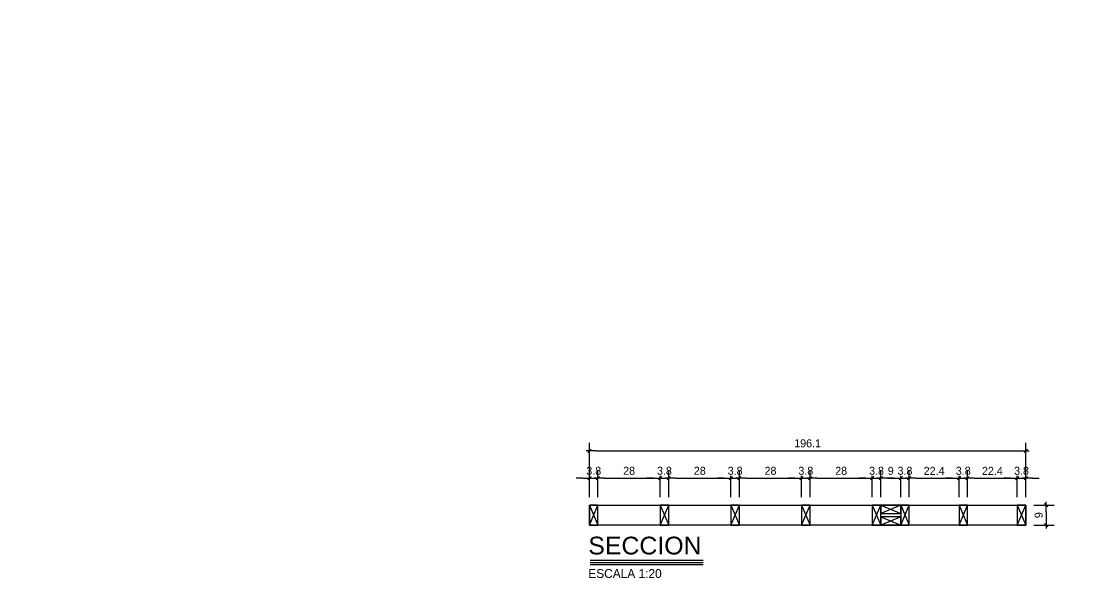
# Model space of a CAD drawing. Header units: millimetres. Extents: x 19458 to 19801, y 4351 to 4752.
# Drawn here: x 19539.829 to 19544.654, y 4507.737 to 4510.311 of the extents above; entities that cross this region are included whole.
import ezdxf
from ezdxf.enums import TextEntityAlignment as Align

# ---------------------------------------------------------------- set-up
doc = ezdxf.new("R2010")
doc.units = ezdxf.units.MM
for name, color, linetype in [('0 @ 0.2', 7, 'Continuous'), ('cotas', 1, 'Continuous'), ('cotas @ 300', 1, 'Continuous'), ('cotas @ 400', 1, 'Continuous'), ('cotas @ 500', 1, 'Continuous'), ('PANELES PARED', 2, 'Continuous'), ('TEXTOS TITULOS @ 0.2', 3, 'Continuous')]:
    doc.layers.add(name, color=color, linetype=linetype)
doc.styles.add('century gothic', font='GOTHIC.TTF')
doc.styles.add('COTAS SMC', font='GOTHIC.TTF')
doc.styles.add('NOTAS', font='GOTHIC.TTF')
doc.styles.add('SMCtitulos', font='sanss___.ttf')
doc.dimstyles.new('ANOTATIVE 100 SMCONSTRUCCIONES', dxfattribs={"dimscale": 0, "dimtxt": 0.18, "dimasz": 0.15, "dimexe": 0.18, "dimexo": 0.09, "dimgap": 0.1, "dimtad": 1, "dimzin": 0, "dimdsep": 46, "dimtxsty": 'century gothic', "dimblk1": 'FLECHA1', "dimblk2": 'FLECHA1', "dimsah": 1, "dimcen": 0.18, "dimdle": 0.075, "dimclrd": 1, "dimclre": 1, "dimclrt": 2, "dimaunit": 1, "dimadec": 0, "dimazin": 0, "dimtfac": 0.75, "dimtix": 1, "dimtmove": 2, "dimatfit": 3, "dimfxl": 0.09, "dimtvp": 1.5, "dimtfill": 1, "dimtolj": 1, "dimtzin": 0, "dimarcsym": 0})
doc.dimstyles.new('ANOTATIVE CM SMCONSTRUCCIONES', dxfattribs={"dimscale": 0, "dimtxt": 0.18, "dimasz": 0.15, "dimexe": 0.18, "dimexo": 0.18, "dimgap": 0.07, "dimtad": 1, "dimdec": 1, "dimlfac": 100, "dimdsep": 46, "dimtxsty": 'century gothic', "dimblk1": 'FLECHA1', "dimblk2": 'FLECHA1', "dimsah": 1, "dimcen": 0.18, "dimdle": 0.075, "dimclrd": 1, "dimclre": 1, "dimclrt": 2, "dimaunit": 1, "dimadec": 0, "dimazin": 2, "dimtfac": 0.75, "dimtdec": 1, "dimtix": 1, "dimtmove": 2, "dimatfit": 3, "dimfxl": 0.09, "dimtvp": 1.5, "dimtfill": 1, "dimtolj": 1, "dimtzin": 0, "dimarcsym": 0})
doc.dimstyles.new('PIES SMCONSTRUCCIONES', dxfattribs={"dimscale": 0, "dimtxt": 0.18, "dimasz": 0.2, "dimexe": 0.18, "dimexo": 0, "dimgap": 0.1, "dimtad": 1, "dimdec": 0, "dimlfac": 39.370079, "dimzin": 0, "dimdsep": 46, "dimlunit": 4, "dimtxsty": 'COTAS SMC', "dimblk1": 'FLECHA1', "dimblk2": 'FLECHA1', "dimsah": 1, "dimcen": 0.2, "dimdle": 0.075, "dimclrd": 1, "dimclre": 1, "dimclrt": 2, "dimaunit": 1, "dimadec": 0, "dimazin": 0, "dimtfac": 0.75, "dimtdec": 0, "dimtix": 1, "dimtmove": 2, "dimatfit": 3, "dimfxl": 0.09, "dimtvp": 1.5, "dimtfill": 1, "dimtolj": 1, "dimtzin": 0, "dimarcsym": 0})

# ---------------------------------------------------------------- blocks, each defined once
blk = doc.blocks.new('FLECHA1')
at = {"color": 4}
blk.add_line((-0.246176, -0.248081), (0.248081, 0.25), dxfattribs=at)
at = {"color": 1}
blk.add_line((-1, 0), (0.496162, 0), dxfattribs=at)
blk = doc.blocks.new('*D1568')
at = {"layer": 'cotas', "color": 1, "lineweight": -2, "transparency": 16777216}
for p, q in [((19614.326, 4625.8448), (19614.326, 4700.8448)), ((19570.9836, 4550.8448), (19524.326, 4550.8448)), ((19614.326, 4548.4298), (19614.326, 4550.8448)), ((19570.5339, 4548.4298), (19524.326, 4548.4298)), ((19614.326, 4473.4298), (19614.326, 4398.4298))]:
    blk.add_line(p, q, dxfattribs=at)
at = {"layer": 'Defpoints', "color": 0, "transparency": 16777216}
for p in [(19614.326, 4550.8448), (19615.9836, 4550.8448), (19615.5339, 4548.4298)]:
    blk.add_point(p, dxfattribs=at)
at = {"layer": 'cotas', "color": 1, "lineweight": -2, "transparency": 16777216, "xscale": 75, "yscale": 75, "zscale": 75}
for p, rotation in [((19614.326, 4550.8448), 270), ((19614.326, 4548.4298), 90)]:
    blk.add_blockref('FLECHA1', p, dxfattribs=dict(at, rotation=rotation))
at = {"layer": 'cotas', "color": 2, "transparency": 16777216, "insert": (19517.3376, 4549.6373), "char_height": 90, "attachment_point": 5, "rotation": 90, "style": 'century gothic', "bg_fill": 3, "box_fill_scale": 1.1, "bg_fill_color": 256, "bg_fill_true_color": 13158600, "bg_fill_transparency": 0}
blk.add_mtext('\\A1;2.42', dxfattribs=at)
blk = doc.blocks.new('*D1614')
at = {"layer": 'cotas', "color": 1, "lineweight": -2, "transparency": 16777216}
for p, q in [((19614.326, 4595.8448), (19614.326, 4640.8448)), ((19588.9836, 4550.8448), (19560.326, 4550.8448)), ((19614.326, 4548.4298), (19614.326, 4550.8448)), ((19588.5339, 4548.4298), (19560.326, 4548.4298)), ((19614.326, 4503.4298), (19614.326, 4458.4298))]:
    blk.add_line(p, q, dxfattribs=at)
at = {"layer": 'Defpoints', "color": 0, "transparency": 16777216}
for p in [(19614.326, 4550.8448), (19615.9836, 4550.8448), (19615.5339, 4548.4298)]:
    blk.add_point(p, dxfattribs=at)
at = {"layer": 'cotas', "color": 1, "lineweight": -2, "transparency": 16777216, "xscale": 45, "yscale": 45, "zscale": 45}
for p, rotation in [((19614.326, 4550.8448), 270), ((19614.326, 4548.4298), 90)]:
    blk.add_blockref('FLECHA1', p, dxfattribs=dict(at, rotation=rotation))
at = {"layer": 'cotas', "color": 2, "transparency": 16777216, "insert": (19556.133, 4549.6373), "char_height": 54, "attachment_point": 5, "rotation": 90, "style": 'century gothic', "bg_fill": 3, "box_fill_scale": 1.1, "bg_fill_color": 256, "bg_fill_true_color": 13158600, "bg_fill_transparency": 0}
blk.add_mtext('\\A1;2.42', dxfattribs=at)
blk = doc.blocks.new('*D1620')
at = {"layer": 'cotas', "color": 1, "lineweight": -2, "transparency": 16777216}
for p, q in [((19614.326, 4610.8448), (19614.326, 4670.8448)), ((19579.9836, 4550.8448), (19542.326, 4550.8448)), ((19614.326, 4548.4298), (19614.326, 4550.8448)), ((19579.5339, 4548.4298), (19542.326, 4548.4298)), ((19614.326, 4488.4298), (19614.326, 4428.4298))]:
    blk.add_line(p, q, dxfattribs=at)
at = {"layer": 'Defpoints', "color": 0, "transparency": 16777216}
for p in [(19614.326, 4550.8448), (19615.9836, 4550.8448), (19615.5339, 4548.4298)]:
    blk.add_point(p, dxfattribs=at)
at = {"layer": 'cotas', "color": 1, "lineweight": -2, "transparency": 16777216, "xscale": 60, "yscale": 60, "zscale": 60}
for p, rotation in [((19614.326, 4550.8448), 270), ((19614.326, 4548.4298), 90)]:
    blk.add_blockref('FLECHA1', p, dxfattribs=dict(at, rotation=rotation))
at = {"layer": 'cotas', "color": 2, "transparency": 16777216, "insert": (19536.7353, 4549.6373), "char_height": 72, "attachment_point": 5, "rotation": 90, "style": 'century gothic', "bg_fill": 3, "box_fill_scale": 1.1, "bg_fill_color": 256, "bg_fill_true_color": 13158600, "bg_fill_transparency": 0}
blk.add_mtext('\\A1;2.42', dxfattribs=at)
blk = doc.blocks.new('*D1623')
at = {"layer": 'cotas', "color": 1, "lineweight": -2, "transparency": 16777216}
for p, q in [((19620.0128, 4651.7533), (19620.0128, 4751.7533)), ((19620.4168, 4551.7533), (19530.0128, 4551.7533)), ((19620.0128, 4550.5333), (19620.0128, 4551.7533)), ((19620.4168, 4550.5333), (19530.0128, 4550.5333)), ((19620.0128, 4450.5333), (19620.0128, 4350.5333))]:
    blk.add_line(p, q, dxfattribs=at)
at = {"layer": 'Defpoints', "color": 0, "transparency": 16777216}
for p in [(19620.0128, 4551.7533), (19620.4168, 4551.7533), (19620.4168, 4550.5333)]:
    blk.add_point(p, dxfattribs=at)
at = {"layer": 'cotas', "color": 1, "lineweight": -2, "transparency": 16777216, "xscale": 100, "yscale": 100, "zscale": 100}
for p, rotation in [((19620.0128, 4551.7533), 270), ((19620.0128, 4550.5333), 90)]:
    blk.add_blockref('FLECHA1', p, dxfattribs=dict(at, rotation=rotation))
at = {"layer": 'cotas', "color": 2, "transparency": 16777216, "insert": (19523.8809, 4551.1433), "char_height": 90, "attachment_point": 5, "rotation": 90, "style": 'COTAS SMC', "bg_fill": 3, "box_fill_scale": 1.1, "bg_fill_color": 256, "bg_fill_true_color": 13158600, "bg_fill_transparency": 0}
blk.add_mtext("\\A1;4'", dxfattribs=at)
blk = doc.blocks.new('*D1673')
at = {"layer": 'cotas', "color": 1, "lineweight": -2, "transparency": 16777216}
for p, q in [((19620.0128, 4631.7533), (19620.0128, 4711.7533)), ((19620.4168, 4551.7533), (19548.0128, 4551.7533)), ((19620.0128, 4550.5333), (19620.0128, 4551.7533)), ((19620.4168, 4550.5333), (19548.0128, 4550.5333)), ((19620.0128, 4470.5333), (19620.0128, 4390.5333))]:
    blk.add_line(p, q, dxfattribs=at)
at = {"layer": 'Defpoints', "color": 0, "transparency": 16777216}
for p in [(19620.0128, 4551.7533), (19620.4168, 4551.7533), (19620.4168, 4550.5333)]:
    blk.add_point(p, dxfattribs=at)
at = {"layer": 'cotas', "color": 1, "lineweight": -2, "transparency": 16777216, "xscale": 80, "yscale": 80, "zscale": 80}
for p, rotation in [((19620.0128, 4551.7533), 270), ((19620.0128, 4550.5333), 90)]:
    blk.add_blockref('FLECHA1', p, dxfattribs=dict(at, rotation=rotation))
at = {"layer": 'cotas', "color": 2, "transparency": 16777216, "insert": (19543.1073, 4551.1433), "char_height": 72, "attachment_point": 5, "rotation": 90, "style": 'COTAS SMC', "bg_fill": 3, "box_fill_scale": 1.1, "bg_fill_color": 256, "bg_fill_true_color": 13158600, "bg_fill_transparency": 0}
blk.add_mtext("\\A1;4'", dxfattribs=at)
blk = doc.blocks.new('PZ1')
at = {"layer": 'PANELES PARED'}
for p, q in [((19503.9863, 4507.8495), (19504.0243, 4507.7595)), ((19503.9863, 4507.7595), (19504.0243, 4507.8495))]:
    blk.add_line(p, q, dxfattribs=at)
blk.add_lwpolyline([(19503.9863, 4507.7595), (19504.0243, 4507.7595), (19504.0243, 4507.8495), (19503.9863, 4507.8495)], close=True, dxfattribs=at)
blk = doc.blocks.new('*U14')
at = {"color": 2}
blk.add_line((0, 0.052), (2.541, 0.052), dxfattribs=at)
at = {"color": 250}
blk.add_line((0, 0), (2.541, 0), dxfattribs=at)
at = {"color": 7}
blk.add_line((0, -0.047), (2.541, -0.047), dxfattribs=at)
at = {"color": 0, "linetype": 'ByBlock', "lineweight": -2, "style": 'NOTAS'}
for tag, p in [('1TITLE', (0.027, 1.014)), ('2TITLE', (-0.043, 0.181))]:
    blk.add_attdef(tag, p, '', height=0.3, dxfattribs=at)
blk.add_attdef('SCALE', text='', height=0.18, dxfattribs=at).set_placement((-0.043, -0.148), align=Align.TOP_LEFT)
blk = doc.blocks.new('*D438')
at = {"color": 1, "lineweight": -2, "transparency": 16777216}
for p, q in [((19544.3807, 4508.1344), (19544.4719, 4508.1344)), ((19544.4359, 4508.1044), (19544.4359, 4508.0744)), ((19544.3807, 4508.0444), (19544.4719, 4508.0444))]:
    blk.add_line(p, q, dxfattribs=at)
at = {"layer": 'Defpoints', "color": 0, "transparency": 16777216}
for p in [(19544.3447, 4508.1344), (19544.3447, 4508.0444)]:
    blk.add_point(p, dxfattribs=at)
at = {"color": 1, "lineweight": -2, "transparency": 16777216, "xscale": 0.03, "yscale": 0.03, "zscale": 0.03}
for p, rotation in [((19544.4359, 4508.1344), 90), ((19544.4359, 4508.0444), 270)]:
    blk.add_blockref('FLECHA1', p, dxfattribs=dict(at, rotation=rotation))
at = {"color": 2, "transparency": 16777216, "insert": (19544.403, 4508.0894), "char_height": 0.036, "attachment_point": 5, "rotation": 90, "style": 'century gothic', "bg_fill": 3, "box_fill_scale": 1.1, "bg_fill_color": 256, "bg_fill_true_color": 13158600, "bg_fill_transparency": 0}
blk.add_mtext('\\A1;9', dxfattribs=at)
at = {"layer": 'Defpoints', "color": 0, "transparency": 16777216}
blk.add_point((19544.4359, 4508.0444), dxfattribs=at)
blk = doc.blocks.new('*D439')
at = {"color": 1, "lineweight": -2, "transparency": 16777216}
for p, q in [((19542.3832, 4508.1704), (19542.3832, 4508.2921)), ((19542.4212, 4508.1704), (19542.4212, 4508.2921)), ((19542.3532, 4508.2561), (19542.3232, 4508.2561)), ((19542.3832, 4508.2561), (19542.4212, 4508.2561)), ((19542.4512, 4508.2561), (19542.4812, 4508.2561))]:
    blk.add_line(p, q, dxfattribs=at)
at = {"layer": 'Defpoints', "color": 0, "transparency": 16777216}
for p in [(19542.3832, 4508.1344), (19542.4212, 4508.1344)]:
    blk.add_point(p, dxfattribs=at)
at = {"color": 1, "lineweight": -2, "transparency": 16777216, "xscale": 0.03, "yscale": 0.03, "zscale": 0.03}
blk.add_blockref('FLECHA1', (19542.3832, 4508.2561), dxfattribs=at)
at = {"color": 1, "lineweight": -2, "transparency": 16777216, "xscale": 0.03, "yscale": 0.03, "zscale": 0.03, "rotation": 180}
blk.add_blockref('FLECHA1', (19542.4212, 4508.2561), dxfattribs=at)
at = {"color": 2, "transparency": 16777216, "insert": (19542.4022, 4508.289), "char_height": 0.036, "attachment_point": 5, "style": 'century gothic', "bg_fill": 3, "box_fill_scale": 1.1, "bg_fill_color": 256, "bg_fill_true_color": 13158600, "bg_fill_transparency": 0}
blk.add_mtext('\\A1;3.8', dxfattribs=at)
at = {"layer": 'Defpoints', "color": 0, "transparency": 16777216}
blk.add_point((19542.4212, 4508.2561), dxfattribs=at)
blk = doc.blocks.new('*D440')
at = {"color": 1, "lineweight": -2, "transparency": 16777216}
for p, q in [((19542.4212, 4508.1704), (19542.4212, 4508.2921)), ((19542.7011, 4508.1704), (19542.7011, 4508.2921)), ((19542.4512, 4508.2561), (19542.6711, 4508.2561))]:
    blk.add_line(p, q, dxfattribs=at)
at = {"layer": 'Defpoints', "color": 0, "transparency": 16777216}
for p in [(19542.7011, 4508.2561), (19542.4212, 4508.1344), (19542.7011, 4508.1344)]:
    blk.add_point(p, dxfattribs=at)
at = {"color": 1, "lineweight": -2, "transparency": 16777216, "xscale": 0.03, "yscale": 0.03, "zscale": 0.03, "rotation": 180}
blk.add_blockref('FLECHA1', (19542.4212, 4508.2561), dxfattribs=at)
at = {"color": 1, "lineweight": -2, "transparency": 16777216, "xscale": 0.03, "yscale": 0.03, "zscale": 0.03}
blk.add_blockref('FLECHA1', (19542.7011, 4508.2561), dxfattribs=at)
at = {"color": 2, "transparency": 16777216, "insert": (19542.5611, 4508.289), "char_height": 0.036, "attachment_point": 5, "style": 'century gothic', "bg_fill": 3, "box_fill_scale": 1.1, "bg_fill_color": 256, "bg_fill_true_color": 13158600, "bg_fill_transparency": 0}
blk.add_mtext('\\A1;28', dxfattribs=at)
blk = doc.blocks.new('*D441')
at = {"color": 1, "lineweight": -2, "transparency": 16777216}
for p, q in [((19542.7011, 4508.1704), (19542.7011, 4508.2921)), ((19542.7391, 4508.1704), (19542.7391, 4508.2921)), ((19542.6711, 4508.2561), (19542.6411, 4508.2561)), ((19542.7011, 4508.2561), (19542.7391, 4508.2561)), ((19542.7691, 4508.2561), (19542.7991, 4508.2561))]:
    blk.add_line(p, q, dxfattribs=at)
at = {"layer": 'Defpoints', "color": 0, "transparency": 16777216}
for p in [(19542.7011, 4508.1344), (19542.7391, 4508.1344)]:
    blk.add_point(p, dxfattribs=at)
at = {"color": 1, "lineweight": -2, "transparency": 16777216, "xscale": 0.03, "yscale": 0.03, "zscale": 0.03}
blk.add_blockref('FLECHA1', (19542.7011, 4508.2561), dxfattribs=at)
at = {"color": 1, "lineweight": -2, "transparency": 16777216, "xscale": 0.03, "yscale": 0.03, "zscale": 0.03, "rotation": 180}
blk.add_blockref('FLECHA1', (19542.7391, 4508.2561), dxfattribs=at)
at = {"color": 2, "transparency": 16777216, "insert": (19542.7201, 4508.289), "char_height": 0.036, "attachment_point": 5, "style": 'century gothic', "bg_fill": 3, "box_fill_scale": 1.1, "bg_fill_color": 256, "bg_fill_true_color": 13158600, "bg_fill_transparency": 0}
blk.add_mtext('\\A1;3.8', dxfattribs=at)
at = {"layer": 'Defpoints', "color": 0, "transparency": 16777216}
blk.add_point((19542.7391, 4508.2561), dxfattribs=at)
blk = doc.blocks.new('*D442')
at = {"color": 1, "lineweight": -2, "transparency": 16777216}
for p, q in [((19542.7391, 4508.1704), (19542.7391, 4508.2921)), ((19543.0189, 4508.1704), (19543.0189, 4508.2921)), ((19542.7691, 4508.2561), (19542.9889, 4508.2561))]:
    blk.add_line(p, q, dxfattribs=at)
at = {"layer": 'Defpoints', "color": 0, "transparency": 16777216}
for p in [(19543.0189, 4508.2561), (19542.7391, 4508.1344), (19543.0189, 4508.1344)]:
    blk.add_point(p, dxfattribs=at)
at = {"color": 1, "lineweight": -2, "transparency": 16777216, "xscale": 0.03, "yscale": 0.03, "zscale": 0.03, "rotation": 180}
blk.add_blockref('FLECHA1', (19542.7391, 4508.2561), dxfattribs=at)
at = {"color": 1, "lineweight": -2, "transparency": 16777216, "xscale": 0.03, "yscale": 0.03, "zscale": 0.03}
blk.add_blockref('FLECHA1', (19543.0189, 4508.2561), dxfattribs=at)
at = {"color": 2, "transparency": 16777216, "insert": (19542.879, 4508.289), "char_height": 0.036, "attachment_point": 5, "style": 'century gothic', "bg_fill": 3, "box_fill_scale": 1.1, "bg_fill_color": 256, "bg_fill_true_color": 13158600, "bg_fill_transparency": 0}
blk.add_mtext('\\A1;28', dxfattribs=at)
blk = doc.blocks.new('*D443')
at = {"color": 1, "lineweight": -2, "transparency": 16777216}
for p, q in [((19543.0189, 4508.1704), (19543.0189, 4508.2921)), ((19543.0569, 4508.1704), (19543.0569, 4508.2921)), ((19542.9889, 4508.2561), (19542.9589, 4508.2561)), ((19543.0189, 4508.2561), (19543.0569, 4508.2561)), ((19543.0869, 4508.2561), (19543.1169, 4508.2561))]:
    blk.add_line(p, q, dxfattribs=at)
at = {"layer": 'Defpoints', "color": 0, "transparency": 16777216}
for p in [(19543.0189, 4508.1344), (19543.0569, 4508.1344)]:
    blk.add_point(p, dxfattribs=at)
at = {"color": 1, "lineweight": -2, "transparency": 16777216, "xscale": 0.03, "yscale": 0.03, "zscale": 0.03}
blk.add_blockref('FLECHA1', (19543.0189, 4508.2561), dxfattribs=at)
at = {"color": 1, "lineweight": -2, "transparency": 16777216, "xscale": 0.03, "yscale": 0.03, "zscale": 0.03, "rotation": 180}
blk.add_blockref('FLECHA1', (19543.0569, 4508.2561), dxfattribs=at)
at = {"color": 2, "transparency": 16777216, "insert": (19543.0379, 4508.289), "char_height": 0.036, "attachment_point": 5, "style": 'century gothic', "bg_fill": 3, "box_fill_scale": 1.1, "bg_fill_color": 256, "bg_fill_true_color": 13158600, "bg_fill_transparency": 0}
blk.add_mtext('\\A1;3.8', dxfattribs=at)
at = {"layer": 'Defpoints', "color": 0, "transparency": 16777216}
blk.add_point((19543.0569, 4508.2561), dxfattribs=at)
blk = doc.blocks.new('*D444')
at = {"color": 1, "lineweight": -2, "transparency": 16777216}
for p, q in [((19543.0569, 4508.1704), (19543.0569, 4508.2921)), ((19543.3368, 4508.1704), (19543.3368, 4508.2921)), ((19543.0869, 4508.2561), (19543.3068, 4508.2561))]:
    blk.add_line(p, q, dxfattribs=at)
at = {"layer": 'Defpoints', "color": 0, "transparency": 16777216}
for p in [(19543.3368, 4508.2561), (19543.0569, 4508.1344), (19543.3368, 4508.1344)]:
    blk.add_point(p, dxfattribs=at)
at = {"color": 1, "lineweight": -2, "transparency": 16777216, "xscale": 0.03, "yscale": 0.03, "zscale": 0.03, "rotation": 180}
blk.add_blockref('FLECHA1', (19543.0569, 4508.2561), dxfattribs=at)
at = {"color": 1, "lineweight": -2, "transparency": 16777216, "xscale": 0.03, "yscale": 0.03, "zscale": 0.03}
blk.add_blockref('FLECHA1', (19543.3368, 4508.2561), dxfattribs=at)
at = {"color": 2, "transparency": 16777216, "insert": (19543.1969, 4508.289), "char_height": 0.036, "attachment_point": 5, "style": 'century gothic', "bg_fill": 3, "box_fill_scale": 1.1, "bg_fill_color": 256, "bg_fill_true_color": 13158600, "bg_fill_transparency": 0}
blk.add_mtext('\\A1;28', dxfattribs=at)
blk = doc.blocks.new('*D445')
at = {"color": 1, "lineweight": -2, "transparency": 16777216}
for p, q in [((19543.3368, 4508.1704), (19543.3368, 4508.2921)), ((19543.3748, 4508.1704), (19543.3748, 4508.2921)), ((19543.3068, 4508.2561), (19543.2768, 4508.2561)), ((19543.3368, 4508.2561), (19543.3748, 4508.2561)), ((19543.4048, 4508.2561), (19543.4348, 4508.2561))]:
    blk.add_line(p, q, dxfattribs=at)
at = {"layer": 'Defpoints', "color": 0, "transparency": 16777216}
for p in [(19543.3368, 4508.1344), (19543.3748, 4508.1344)]:
    blk.add_point(p, dxfattribs=at)
at = {"color": 1, "lineweight": -2, "transparency": 16777216, "xscale": 0.03, "yscale": 0.03, "zscale": 0.03}
blk.add_blockref('FLECHA1', (19543.3368, 4508.2561), dxfattribs=at)
at = {"color": 1, "lineweight": -2, "transparency": 16777216, "xscale": 0.03, "yscale": 0.03, "zscale": 0.03, "rotation": 180}
blk.add_blockref('FLECHA1', (19543.3748, 4508.2561), dxfattribs=at)
at = {"color": 2, "transparency": 16777216, "insert": (19543.3558, 4508.289), "char_height": 0.036, "attachment_point": 5, "style": 'century gothic', "bg_fill": 3, "box_fill_scale": 1.1, "bg_fill_color": 256, "bg_fill_true_color": 13158600, "bg_fill_transparency": 0}
blk.add_mtext('\\A1;3.8', dxfattribs=at)
at = {"layer": 'Defpoints', "color": 0, "transparency": 16777216}
blk.add_point((19543.3748, 4508.2561), dxfattribs=at)
blk = doc.blocks.new('*D446')
at = {"color": 1, "lineweight": -2, "transparency": 16777216}
for p, q in [((19543.3748, 4508.1704), (19543.3748, 4508.2921)), ((19543.6547, 4508.1704), (19543.6547, 4508.2921)), ((19543.4048, 4508.2561), (19543.6247, 4508.2561))]:
    blk.add_line(p, q, dxfattribs=at)
at = {"layer": 'Defpoints', "color": 0, "transparency": 16777216}
for p in [(19543.6547, 4508.2561), (19543.3748, 4508.1344), (19543.6547, 4508.1344)]:
    blk.add_point(p, dxfattribs=at)
at = {"color": 1, "lineweight": -2, "transparency": 16777216, "xscale": 0.03, "yscale": 0.03, "zscale": 0.03, "rotation": 180}
blk.add_blockref('FLECHA1', (19543.3748, 4508.2561), dxfattribs=at)
at = {"color": 1, "lineweight": -2, "transparency": 16777216, "xscale": 0.03, "yscale": 0.03, "zscale": 0.03}
blk.add_blockref('FLECHA1', (19543.6547, 4508.2561), dxfattribs=at)
at = {"color": 2, "transparency": 16777216, "insert": (19543.5147, 4508.289), "char_height": 0.036, "attachment_point": 5, "style": 'century gothic', "bg_fill": 3, "box_fill_scale": 1.1, "bg_fill_color": 256, "bg_fill_true_color": 13158600, "bg_fill_transparency": 0}
blk.add_mtext('\\A1;28', dxfattribs=at)
blk = doc.blocks.new('*D447')
at = {"color": 1, "lineweight": -2, "transparency": 16777216}
for p, q in [((19543.6547, 4508.1704), (19543.6547, 4508.2921)), ((19543.6927, 4508.1704), (19543.6927, 4508.2921)), ((19543.6247, 4508.2561), (19543.5947, 4508.2561)), ((19543.6547, 4508.2561), (19543.6927, 4508.2561)), ((19543.7227, 4508.2561), (19543.7527, 4508.2561))]:
    blk.add_line(p, q, dxfattribs=at)
at = {"layer": 'Defpoints', "color": 0, "transparency": 16777216}
for p in [(19543.6547, 4508.1344), (19543.6927, 4508.1344)]:
    blk.add_point(p, dxfattribs=at)
at = {"color": 1, "lineweight": -2, "transparency": 16777216, "xscale": 0.03, "yscale": 0.03, "zscale": 0.03}
blk.add_blockref('FLECHA1', (19543.6547, 4508.2561), dxfattribs=at)
at = {"color": 1, "lineweight": -2, "transparency": 16777216, "xscale": 0.03, "yscale": 0.03, "zscale": 0.03, "rotation": 180}
blk.add_blockref('FLECHA1', (19543.6927, 4508.2561), dxfattribs=at)
at = {"color": 2, "transparency": 16777216, "insert": (19543.6737, 4508.289), "char_height": 0.036, "attachment_point": 5, "style": 'century gothic', "bg_fill": 3, "box_fill_scale": 1.1, "bg_fill_color": 256, "bg_fill_true_color": 13158600, "bg_fill_transparency": 0}
blk.add_mtext('\\A1;3.8', dxfattribs=at)
at = {"layer": 'Defpoints', "color": 0, "transparency": 16777216}
blk.add_point((19543.6927, 4508.2561), dxfattribs=at)
blk = doc.blocks.new('*D448')
at = {"color": 1, "lineweight": -2, "transparency": 16777216}
for p, q in [((19543.6927, 4508.1704), (19543.6927, 4508.2921)), ((19543.7827, 4508.1704), (19543.7827, 4508.2921)), ((19543.7227, 4508.2561), (19543.7527, 4508.2561))]:
    blk.add_line(p, q, dxfattribs=at)
at = {"layer": 'Defpoints', "color": 0, "transparency": 16777216}
for p in [(19543.6927, 4508.1344), (19543.7827, 4508.1344)]:
    blk.add_point(p, dxfattribs=at)
at = {"color": 1, "lineweight": -2, "transparency": 16777216, "xscale": 0.03, "yscale": 0.03, "zscale": 0.03, "rotation": 180}
blk.add_blockref('FLECHA1', (19543.6927, 4508.2561), dxfattribs=at)
at = {"color": 1, "lineweight": -2, "transparency": 16777216, "xscale": 0.03, "yscale": 0.03, "zscale": 0.03}
blk.add_blockref('FLECHA1', (19543.7827, 4508.2561), dxfattribs=at)
at = {"color": 2, "transparency": 16777216, "insert": (19543.7377, 4508.289), "char_height": 0.036, "attachment_point": 5, "style": 'century gothic', "bg_fill": 3, "box_fill_scale": 1.1, "bg_fill_color": 256, "bg_fill_true_color": 13158600, "bg_fill_transparency": 0}
blk.add_mtext('\\A1;9', dxfattribs=at)
at = {"layer": 'Defpoints', "color": 0, "transparency": 16777216}
blk.add_point((19543.7827, 4508.2561), dxfattribs=at)
blk = doc.blocks.new('*D449')
at = {"color": 1, "lineweight": -2, "transparency": 16777216}
for p, q in [((19543.7827, 4508.1704), (19543.7827, 4508.2921)), ((19543.8207, 4508.1704), (19543.8207, 4508.2921)), ((19543.7527, 4508.2561), (19543.7227, 4508.2561)), ((19543.7827, 4508.2561), (19543.8207, 4508.2561)), ((19543.8507, 4508.2561), (19543.8807, 4508.2561))]:
    blk.add_line(p, q, dxfattribs=at)
at = {"layer": 'Defpoints', "color": 0, "transparency": 16777216}
for p in [(19543.7827, 4508.1344), (19543.8207, 4508.1344)]:
    blk.add_point(p, dxfattribs=at)
at = {"color": 1, "lineweight": -2, "transparency": 16777216, "xscale": 0.03, "yscale": 0.03, "zscale": 0.03}
blk.add_blockref('FLECHA1', (19543.7827, 4508.2561), dxfattribs=at)
at = {"color": 1, "lineweight": -2, "transparency": 16777216, "xscale": 0.03, "yscale": 0.03, "zscale": 0.03, "rotation": 180}
blk.add_blockref('FLECHA1', (19543.8207, 4508.2561), dxfattribs=at)
at = {"color": 2, "transparency": 16777216, "insert": (19543.8017, 4508.289), "char_height": 0.036, "attachment_point": 5, "style": 'century gothic', "bg_fill": 3, "box_fill_scale": 1.1, "bg_fill_color": 256, "bg_fill_true_color": 13158600, "bg_fill_transparency": 0}
blk.add_mtext('\\A1;3.8', dxfattribs=at)
at = {"layer": 'Defpoints', "color": 0, "transparency": 16777216}
blk.add_point((19543.8207, 4508.2561), dxfattribs=at)
blk = doc.blocks.new('*D450')
at = {"color": 1, "lineweight": -2, "transparency": 16777216}
for p, q in [((19543.8207, 4508.1704), (19543.8207, 4508.2921)), ((19544.0447, 4508.1704), (19544.0447, 4508.2921)), ((19543.8507, 4508.2561), (19544.0147, 4508.2561))]:
    blk.add_line(p, q, dxfattribs=at)
at = {"layer": 'Defpoints', "color": 0, "transparency": 16777216}
for p in [(19544.0447, 4508.2561), (19543.8207, 4508.1344), (19544.0447, 4508.1344)]:
    blk.add_point(p, dxfattribs=at)
at = {"color": 1, "lineweight": -2, "transparency": 16777216, "xscale": 0.03, "yscale": 0.03, "zscale": 0.03, "rotation": 180}
blk.add_blockref('FLECHA1', (19543.8207, 4508.2561), dxfattribs=at)
at = {"color": 1, "lineweight": -2, "transparency": 16777216, "xscale": 0.03, "yscale": 0.03, "zscale": 0.03}
blk.add_blockref('FLECHA1', (19544.0447, 4508.2561), dxfattribs=at)
at = {"color": 2, "transparency": 16777216, "insert": (19543.9327, 4508.2889), "char_height": 0.036, "attachment_point": 5, "style": 'century gothic', "bg_fill": 3, "box_fill_scale": 1.1, "bg_fill_color": 256, "bg_fill_true_color": 13158600, "bg_fill_transparency": 0}
blk.add_mtext('\\A1;22.4', dxfattribs=at)
blk = doc.blocks.new('*D451')
at = {"color": 1, "lineweight": -2, "transparency": 16777216}
for p, q in [((19544.0447, 4508.1704), (19544.0447, 4508.2921)), ((19544.0827, 4508.1704), (19544.0827, 4508.2921)), ((19544.0147, 4508.2561), (19543.9847, 4508.2561)), ((19544.0447, 4508.2561), (19544.0827, 4508.2561)), ((19544.1127, 4508.2561), (19544.1427, 4508.2561))]:
    blk.add_line(p, q, dxfattribs=at)
at = {"layer": 'Defpoints', "color": 0, "transparency": 16777216}
for p in [(19544.0447, 4508.1344), (19544.0827, 4508.1344)]:
    blk.add_point(p, dxfattribs=at)
at = {"color": 1, "lineweight": -2, "transparency": 16777216, "xscale": 0.03, "yscale": 0.03, "zscale": 0.03}
blk.add_blockref('FLECHA1', (19544.0447, 4508.2561), dxfattribs=at)
at = {"color": 1, "lineweight": -2, "transparency": 16777216, "xscale": 0.03, "yscale": 0.03, "zscale": 0.03, "rotation": 180}
blk.add_blockref('FLECHA1', (19544.0827, 4508.2561), dxfattribs=at)
at = {"color": 2, "transparency": 16777216, "insert": (19544.0637, 4508.289), "char_height": 0.036, "attachment_point": 5, "style": 'century gothic', "bg_fill": 3, "box_fill_scale": 1.1, "bg_fill_color": 256, "bg_fill_true_color": 13158600, "bg_fill_transparency": 0}
blk.add_mtext('\\A1;3.8', dxfattribs=at)
at = {"layer": 'Defpoints', "color": 0, "transparency": 16777216}
blk.add_point((19544.0827, 4508.2561), dxfattribs=at)
blk = doc.blocks.new('*D452')
at = {"color": 1, "lineweight": -2, "transparency": 16777216}
for p, q in [((19544.0827, 4508.1704), (19544.0827, 4508.2921)), ((19544.3067, 4508.1704), (19544.3067, 4508.2921)), ((19544.1127, 4508.2561), (19544.2767, 4508.2561))]:
    blk.add_line(p, q, dxfattribs=at)
at = {"layer": 'Defpoints', "color": 0, "transparency": 16777216}
for p in [(19544.3067, 4508.2561), (19544.0827, 4508.1344), (19544.3067, 4508.1344)]:
    blk.add_point(p, dxfattribs=at)
at = {"color": 1, "lineweight": -2, "transparency": 16777216, "xscale": 0.03, "yscale": 0.03, "zscale": 0.03, "rotation": 180}
blk.add_blockref('FLECHA1', (19544.0827, 4508.2561), dxfattribs=at)
at = {"color": 1, "lineweight": -2, "transparency": 16777216, "xscale": 0.03, "yscale": 0.03, "zscale": 0.03}
blk.add_blockref('FLECHA1', (19544.3067, 4508.2561), dxfattribs=at)
at = {"color": 2, "transparency": 16777216, "insert": (19544.1947, 4508.2889), "char_height": 0.036, "attachment_point": 5, "style": 'century gothic', "bg_fill": 3, "box_fill_scale": 1.1, "bg_fill_color": 256, "bg_fill_true_color": 13158600, "bg_fill_transparency": 0}
blk.add_mtext('\\A1;22.4', dxfattribs=at)
blk = doc.blocks.new('*D453')
at = {"color": 1, "lineweight": -2, "transparency": 16777216}
for p, q in [((19544.3067, 4508.1704), (19544.3067, 4508.2921)), ((19544.3447, 4508.1704), (19544.3447, 4508.2921)), ((19544.2767, 4508.2561), (19544.2467, 4508.2561)), ((19544.3067, 4508.2561), (19544.3447, 4508.2561)), ((19544.3747, 4508.2561), (19544.4047, 4508.2561))]:
    blk.add_line(p, q, dxfattribs=at)
at = {"layer": 'Defpoints', "color": 0, "transparency": 16777216}
for p in [(19544.3067, 4508.1344), (19544.3447, 4508.1344)]:
    blk.add_point(p, dxfattribs=at)
at = {"color": 1, "lineweight": -2, "transparency": 16777216, "xscale": 0.03, "yscale": 0.03, "zscale": 0.03}
blk.add_blockref('FLECHA1', (19544.3067, 4508.2561), dxfattribs=at)
at = {"color": 1, "lineweight": -2, "transparency": 16777216, "xscale": 0.03, "yscale": 0.03, "zscale": 0.03, "rotation": 180}
blk.add_blockref('FLECHA1', (19544.3447, 4508.2561), dxfattribs=at)
at = {"color": 2, "transparency": 16777216, "insert": (19544.3257, 4508.289), "char_height": 0.036, "attachment_point": 5, "style": 'century gothic', "bg_fill": 3, "box_fill_scale": 1.1, "bg_fill_color": 256, "bg_fill_true_color": 13158600, "bg_fill_transparency": 0}
blk.add_mtext('\\A1;3.8', dxfattribs=at)
at = {"layer": 'Defpoints', "color": 0, "transparency": 16777216}
blk.add_point((19544.3447, 4508.2561), dxfattribs=at)
blk = doc.blocks.new('*D454')
at = {"color": 1, "lineweight": -2, "transparency": 16777216}
for p, q in [((19542.3832, 4508.1704), (19542.3832, 4508.4156)), ((19544.3447, 4508.1704), (19544.3447, 4508.4156)), ((19542.4132, 4508.3796), (19544.3147, 4508.3796))]:
    blk.add_line(p, q, dxfattribs=at)
at = {"layer": 'Defpoints', "color": 0, "transparency": 16777216}
for p in [(19544.3447, 4508.3796), (19542.3832, 4508.1344), (19544.3447, 4508.1344)]:
    blk.add_point(p, dxfattribs=at)
at = {"color": 1, "lineweight": -2, "transparency": 16777216, "xscale": 0.03, "yscale": 0.03, "zscale": 0.03, "rotation": 180}
blk.add_blockref('FLECHA1', (19542.3832, 4508.3796), dxfattribs=at)
at = {"color": 1, "lineweight": -2, "transparency": 16777216, "xscale": 0.03, "yscale": 0.03, "zscale": 0.03}
blk.add_blockref('FLECHA1', (19544.3447, 4508.3796), dxfattribs=at)
at = {"color": 2, "transparency": 16777216, "insert": (19543.3639, 4508.4125), "char_height": 0.036, "attachment_point": 5, "style": 'century gothic', "bg_fill": 3, "box_fill_scale": 1.1, "bg_fill_color": 256, "bg_fill_true_color": 13158600, "bg_fill_transparency": 0}
blk.add_mtext('\\A1;196.1', dxfattribs=at)
blk = doc.blocks.new('*U1729')
at = {"layer": 'cotas @ 500'}
dim = blk.add_linear_dim(base=(19614.3260382735, 4550.8448237801), p1=(19615.5338597089, 4548.4298237801), p2=(19615.9836080801, 4550.8448237801), angle=90, dimstyle='ANOTATIVE 100 SMCONSTRUCCIONES', override={"dimscale": 500, "dimtix": 1, "dimtofl": 1, "dimtmove": 1, "dimatfit": 1}, dxfattribs=at)
dim.commit()
dim.dimension.update_dxf_attribs({"geometry": '*D1568', "text_midpoint": (19517.3375950376, 4549.6373237801)})
at = {"layer": 'cotas @ 300'}
dim = blk.add_linear_dim(base=(19614.3260382735, 4550.8448237801), p1=(19615.5338597089, 4548.4298237801), p2=(19615.9836080801, 4550.8448237801), angle=90, dimstyle='ANOTATIVE 100 SMCONSTRUCCIONES', override={"dimscale": 300, "dimtix": 1, "dimtofl": 1, "dimtmove": 1, "dimatfit": 1}, dxfattribs=at)
dim.commit()
dim.dimension.update_dxf_attribs({"geometry": '*D1614', "text_midpoint": (19556.132972332, 4549.6373237801)})
at = {"layer": 'cotas @ 400'}
dim = blk.add_linear_dim(base=(19614.3260382735, 4550.8448237801), p1=(19615.5338597089, 4548.4298237801), p2=(19615.9836080801, 4550.8448237801), angle=90, dimstyle='ANOTATIVE 100 SMCONSTRUCCIONES', override={"dimscale": 400, "dimtix": 1, "dimtofl": 1, "dimtmove": 1, "dimatfit": 1}, dxfattribs=at)
dim.commit()
dim.dimension.update_dxf_attribs({"geometry": '*D1620', "text_midpoint": (19536.7352836848, 4549.6373237801)})
blk = doc.blocks.new('*U1731')
at = {"layer": 'cotas @ 500'}
dim = blk.add_linear_dim(base=(19620.0128, 4551.7533), p1=(19620.4168, 4550.5333), p2=(19620.4168, 4551.7533), angle=90, dimstyle='PIES SMCONSTRUCCIONES', override={"dimscale": 500, "dimtix": 1, "dimtofl": 1, "dimtmove": 2, "dimatfit": 3}, dxfattribs=at)
dim.commit()
dim.dimension.update_dxf_attribs({"geometry": '*D1623', "text_midpoint": (19523.8809, 4551.1433)})
at = {"layer": 'cotas @ 400'}
dim = blk.add_linear_dim(base=(19620.0128, 4551.7533), p1=(19620.4168, 4550.5333), p2=(19620.4168, 4551.7533), angle=90, dimstyle='PIES SMCONSTRUCCIONES', override={"dimscale": 400, "dimtix": 1, "dimtofl": 1, "dimtmove": 2, "dimatfit": 3}, dxfattribs=at)
dim.commit()
dim.dimension.update_dxf_attribs({"geometry": '*D1673', "text_midpoint": (19543.1073, 4551.1433)})

msp = doc.modelspace()

# ---------------------------------------------------------------- block references
at = {"layer": 'cotas'}
msp.add_blockref('*U1729', (0, 0), dxfattribs=at)

# ---------------------------------------------------------------- next in the draw order: block references
msp.add_blockref('*U1731', (0, 0), dxfattribs=at)

# ---------------------------------------------------------------- next in the draw order: linework, layer by layer
at = {"layer": 'PANELES PARED'}
msp.add_lwpolyline([(19542.3832, 4508.1344), (19544.3447, 4508.1344), (19544.3447, 4508.0444), (19542.3832, 4508.0444)], close=True, dxfattribs=at)

# ---------------------------------------------------------------- next in the draw order: block references
for p in [(38.3969, 0.2849), (38.7148, 0.2849), (39.0326, 0.2849), (39.3505, 0.2849), (39.6684, 0.2849), (39.7964, 0.2849), (40.0584, 0.2849)]:
    msp.add_blockref('PZ1', p)
at = {"rotation": 270}
for p in [(15035.9332, 24012.1207), (15035.9332, 24012.0687)]:
    msp.add_blockref('PZ1', p, dxfattribs=at)
at = {"layer": 'TEXTOS TITULOS @ 0.2'}
ref = msp.add_blockref('*U14', (19542.3863, 4507.8764), dxfattribs=dict(at, xscale=0.2, yscale=0.2, zscale=0.2))
ref.add_attrib('2TITLE', 'SECCION', (19542.3777, 4507.9127), dxfattribs={"layer": '0', "color": 0, "linetype": 'ByBlock', "lineweight": -2, "height": 0.08, "style": 'SMCtitulos'})
ref.add_attrib('SCALE', 'ESCALA 1:20', dxfattribs={"layer": '0', "color": 0, "linetype": 'ByBlock', "lineweight": -2, "height": 0.04, "style": 'NOTAS'}).set_placement((19542.3777, 4507.8469), align=Align.TOP_LEFT)

# ---------------------------------------------------------------- next in the draw order: dimensions: what is measured, and where the dimension line sits
at = {"layer": '0 @ 0.2'}
dim = msp.add_linear_dim(base=(19542.4212, 4508.2561), p1=(19542.3832, 4508.1344), p2=(19542.4212, 4508.1344), dimstyle='ANOTATIVE CM SMCONSTRUCCIONES', override={"dimscale": 0.2, "dimtix": 1, "dimtofl": 1, "dimtmove": 2, "dimatfit": 3}, dxfattribs=at)
dim.commit()
dim.dimension.update_dxf_attribs({"geometry": '*D439', "text_midpoint": (19542.4022, 4508.289)})
dim = msp.add_linear_dim(base=(19544.4359, 4508.0444), p1=(19544.3447, 4508.1344), p2=(19544.3447, 4508.0444), angle=90, dimstyle='ANOTATIVE CM SMCONSTRUCCIONES', override={"dimscale": 0.2, "dimtix": 1, "dimtofl": 1, "dimtmove": 2, "dimatfit": 3}, dxfattribs=at)
dim.commit()
dim.dimension.update_dxf_attribs({"geometry": '*D438', "text_midpoint": (19544.403, 4508.0894)})

# ---------------------------------------------------------------- next in the draw order: block references
msp.add_blockref('PZ1', (40.3204, 0.2849))

# ---------------------------------------------------------------- next in the draw order: dimensions: what is measured, and where the dimension line sits
dim = msp.add_linear_dim(base=(19542.7011, 4508.2561), p1=(19542.4212, 4508.1344), p2=(19542.7011, 4508.1344), dimstyle='ANOTATIVE CM SMCONSTRUCCIONES', override={"dimscale": 0.2, "dimtix": 1, "dimtofl": 1, "dimtmove": 2, "dimatfit": 3}, dxfattribs=at)
dim.commit()
dim.dimension.update_dxf_attribs({"geometry": '*D440', "text_midpoint": (19542.5611, 4508.289)})

# ---------------------------------------------------------------- next in the draw order: dimensions: what is measured, and where the dimension line sits
dim = msp.add_linear_dim(base=(19542.7391, 4508.2561), p1=(19542.7011, 4508.1344), p2=(19542.7391, 4508.1344), dimstyle='ANOTATIVE CM SMCONSTRUCCIONES', override={"dimscale": 0.2, "dimtix": 1, "dimtofl": 1, "dimtmove": 2, "dimatfit": 3}, dxfattribs=at)
dim.commit()
dim.dimension.update_dxf_attribs({"geometry": '*D441', "text_midpoint": (19542.7201, 4508.289)})

# ---------------------------------------------------------------- next in the draw order: dimensions: what is measured, and where the dimension line sits
dim = msp.add_linear_dim(base=(19543.0189, 4508.2561), p1=(19542.7391, 4508.1344), p2=(19543.0189, 4508.1344), dimstyle='ANOTATIVE CM SMCONSTRUCCIONES', override={"dimscale": 0.2, "dimtix": 1, "dimtofl": 1, "dimtmove": 2, "dimatfit": 3}, dxfattribs=at)
dim.commit()
dim.dimension.update_dxf_attribs({"geometry": '*D442', "text_midpoint": (19542.879, 4508.289)})

# ---------------------------------------------------------------- next in the draw order: dimensions: what is measured, and where the dimension line sits
dim = msp.add_linear_dim(base=(19543.0569, 4508.2561), p1=(19543.0189, 4508.1344), p2=(19543.0569, 4508.1344), dimstyle='ANOTATIVE CM SMCONSTRUCCIONES', override={"dimscale": 0.2, "dimtix": 1, "dimtofl": 1, "dimtmove": 2, "dimatfit": 3}, dxfattribs=at)
dim.commit()
dim.dimension.update_dxf_attribs({"geometry": '*D443', "text_midpoint": (19543.0379, 4508.289)})

# ---------------------------------------------------------------- next in the draw order: dimensions: what is measured, and where the dimension line sits
dim = msp.add_linear_dim(base=(19543.3368, 4508.2561), p1=(19543.0569, 4508.1344), p2=(19543.3368, 4508.1344), dimstyle='ANOTATIVE CM SMCONSTRUCCIONES', override={"dimscale": 0.2, "dimtix": 1, "dimtofl": 1, "dimtmove": 2, "dimatfit": 3}, dxfattribs=at)
dim.commit()
dim.dimension.update_dxf_attribs({"geometry": '*D444', "text_midpoint": (19543.1969, 4508.289)})

# ---------------------------------------------------------------- next in the draw order: dimensions: what is measured, and where the dimension line sits
dim = msp.add_linear_dim(base=(19543.3748, 4508.2561), p1=(19543.3368, 4508.1344), p2=(19543.3748, 4508.1344), dimstyle='ANOTATIVE CM SMCONSTRUCCIONES', override={"dimscale": 0.2, "dimtix": 1, "dimtofl": 1, "dimtmove": 2, "dimatfit": 3}, dxfattribs=at)
dim.commit()
dim.dimension.update_dxf_attribs({"geometry": '*D445', "text_midpoint": (19543.3558, 4508.289)})

# ---------------------------------------------------------------- next in the draw order: dimensions: what is measured, and where the dimension line sits
dim = msp.add_linear_dim(base=(19543.6547, 4508.2561), p1=(19543.3748, 4508.1344), p2=(19543.6547, 4508.1344), dimstyle='ANOTATIVE CM SMCONSTRUCCIONES', override={"dimscale": 0.2, "dimtix": 1, "dimtofl": 1, "dimtmove": 2, "dimatfit": 3}, dxfattribs=at)
dim.commit()
dim.dimension.update_dxf_attribs({"geometry": '*D446', "text_midpoint": (19543.5147, 4508.289)})

# ---------------------------------------------------------------- next in the draw order: dimensions: what is measured, and where the dimension line sits
dim = msp.add_linear_dim(base=(19543.6927, 4508.2561), p1=(19543.6547, 4508.1344), p2=(19543.6927, 4508.1344), dimstyle='ANOTATIVE CM SMCONSTRUCCIONES', override={"dimscale": 0.2, "dimtix": 1, "dimtofl": 1, "dimtmove": 2, "dimatfit": 3}, dxfattribs=at)
dim.commit()
dim.dimension.update_dxf_attribs({"geometry": '*D447', "text_midpoint": (19543.6737, 4508.289)})

# ---------------------------------------------------------------- next in the draw order: dimensions: what is measured, and where the dimension line sits
dim = msp.add_linear_dim(base=(19543.7827, 4508.2561), p1=(19543.6927, 4508.1344), p2=(19543.7827, 4508.1344), dimstyle='ANOTATIVE CM SMCONSTRUCCIONES', override={"dimscale": 0.2, "dimtix": 1, "dimtofl": 1, "dimtmove": 2, "dimatfit": 3}, dxfattribs=at)
dim.commit()
dim.dimension.update_dxf_attribs({"geometry": '*D448', "text_midpoint": (19543.7377, 4508.289)})

# ---------------------------------------------------------------- next in the draw order: dimensions: what is measured, and where the dimension line sits
dim = msp.add_linear_dim(base=(19543.8207, 4508.2561), p1=(19543.7827, 4508.1344), p2=(19543.8207, 4508.1344), dimstyle='ANOTATIVE CM SMCONSTRUCCIONES', override={"dimscale": 0.2, "dimtix": 1, "dimtofl": 1, "dimtmove": 2, "dimatfit": 3}, dxfattribs=at)
dim.commit()
dim.dimension.update_dxf_attribs({"geometry": '*D449', "text_midpoint": (19543.8017, 4508.289)})

# ---------------------------------------------------------------- next in the draw order: dimensions: what is measured, and where the dimension line sits
dim = msp.add_linear_dim(base=(19544.0447, 4508.2561), p1=(19543.8207, 4508.1344), p2=(19544.0447, 4508.1344), dimstyle='ANOTATIVE CM SMCONSTRUCCIONES', override={"dimscale": 0.2, "dimtix": 1, "dimtofl": 1, "dimtmove": 2, "dimatfit": 3}, dxfattribs=at)
dim.commit()
dim.dimension.update_dxf_attribs({"geometry": '*D450', "text_midpoint": (19543.9327, 4508.2889)})

# ---------------------------------------------------------------- next in the draw order: dimensions: what is measured, and where the dimension line sits
dim = msp.add_linear_dim(base=(19544.0827, 4508.2561), p1=(19544.0447, 4508.1344), p2=(19544.0827, 4508.1344), dimstyle='ANOTATIVE CM SMCONSTRUCCIONES', override={"dimscale": 0.2, "dimtix": 1, "dimtofl": 1, "dimtmove": 2, "dimatfit": 3}, dxfattribs=at)
dim.commit()
dim.dimension.update_dxf_attribs({"geometry": '*D451', "text_midpoint": (19544.0637, 4508.289)})

# ---------------------------------------------------------------- next in the draw order: dimensions: what is measured, and where the dimension line sits
dim = msp.add_linear_dim(base=(19544.3067, 4508.2561), p1=(19544.0827, 4508.1344), p2=(19544.3067, 4508.1344), dimstyle='ANOTATIVE CM SMCONSTRUCCIONES', override={"dimscale": 0.2, "dimtix": 1, "dimtofl": 1, "dimtmove": 2, "dimatfit": 3}, dxfattribs=at)
dim.commit()
dim.dimension.update_dxf_attribs({"geometry": '*D452', "text_midpoint": (19544.1947, 4508.2889)})

# ---------------------------------------------------------------- next in the draw order: dimensions: what is measured, and where the dimension line sits
dim = msp.add_linear_dim(base=(19544.3447, 4508.2561), p1=(19544.3067, 4508.1344), p2=(19544.3447, 4508.1344), dimstyle='ANOTATIVE CM SMCONSTRUCCIONES', override={"dimscale": 0.2, "dimtix": 1, "dimtofl": 1, "dimtmove": 2, "dimatfit": 3}, dxfattribs=at)
dim.commit()
dim.dimension.update_dxf_attribs({"geometry": '*D453', "text_midpoint": (19544.3257, 4508.289)})

# ---------------------------------------------------------------- next in the draw order: dimensions: what is measured, and where the dimension line sits
dim = msp.add_linear_dim(base=(19544.344676, 4508.3795783), p1=(19542.3831762, 4508.1343829), p2=(19544.344676, 4508.1343829), dimstyle='ANOTATIVE CM SMCONSTRUCCIONES', override={"dimscale": 0.2, "dimtix": 1, "dimtofl": 1, "dimtmove": 2, "dimatfit": 3}, dxfattribs=at)
dim.commit()
dim.dimension.update_dxf_attribs({"geometry": '*D454', "text_midpoint": (19543.3639261, 4508.4124839)})

doc.saveas('drawing.dxf')
